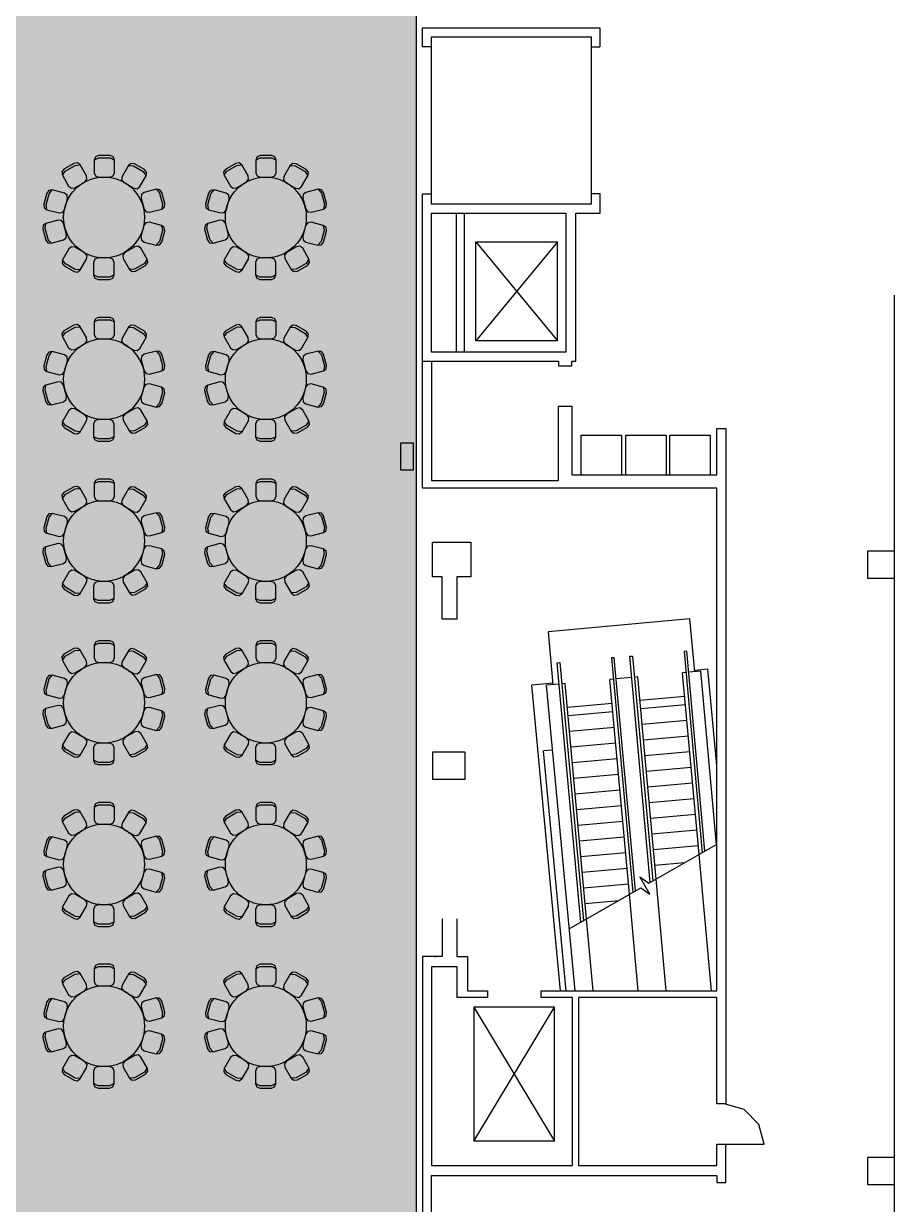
# Model space of a CAD drawing. Header units: feet. Extents: x 304 to 526, y 573 to 801.
# Drawn here: x 461.9 to 526.5, y 669.5 to 757.1 of the extents above; entities that cross this region are included whole.
import ezdxf

# ---------------------------------------------------------------- set-up
doc = ezdxf.new("R2010")
doc.units = ezdxf.units.FT
doc.header["$MEASUREMENT"] = 0
for name, color, linetype in [('background', 7, 'Continuous'), ('Layer 1', 7, 'Continuous'), ('walls', 7, 'Continuous')]:
    doc.layers.add(name, color=color, linetype=linetype)

msp = doc.modelspace()

# ---------------------------------------------------------------- hatches: boundary and pattern name
at = {"layer": 'background', "lineweight": 0, "true_color": 0xe6e6e6, "transparency": 33554687}
h = msp.add_hatch(color=254, dxfattribs=at)
h.dxf.hatch_style = 1
h.paths.add_polyline_path([(491.003, 759.963), (309.753, 759.963), (309.753, 591.797), (491.003, 591.797)])
at = {"layer": 'Layer 1', "lineweight": 0, "true_color": 0xffe599, "transparency": 33554687}
h = msp.add_hatch(color=41, dxfattribs=at)
edge = h.paths.add_edge_path(flags=0)
edge.add_ellipse((467.831, 742.724), major_axis=(3, 0), ratio=1, start_angle=0.00573, end_angle=360, ccw=False)
edge.add_line((470.831, 742.724), (470.831, 742.724))
h = msp.add_hatch(color=41, dxfattribs=at)
edge = h.paths.add_edge_path(flags=0)
edge.add_ellipse((479.831, 742.724), major_axis=(3, 0), ratio=1, start_angle=0.00573, end_angle=360, ccw=False)
edge.add_line((482.831, 742.724), (482.831, 742.724))
h = msp.add_hatch(color=41, dxfattribs=at)
edge = h.paths.add_edge_path(flags=0)
edge.add_ellipse((467.831, 730.724), major_axis=(3, 0), ratio=1, start_angle=0.00573, end_angle=360, ccw=False)
edge.add_line((470.831, 730.724), (470.831, 730.724))
h = msp.add_hatch(color=41, dxfattribs=at)
edge = h.paths.add_edge_path(flags=0)
edge.add_ellipse((479.831, 730.724), major_axis=(3, 0), ratio=1, start_angle=0.00573, end_angle=360, ccw=False)
edge.add_line((482.831, 730.724), (482.831, 730.724))
h = msp.add_hatch(color=41, dxfattribs=at)
edge = h.paths.add_edge_path(flags=0)
edge.add_ellipse((467.831, 718.724), major_axis=(3, 0), ratio=1, start_angle=0.00573, end_angle=360, ccw=False)
edge.add_line((470.831, 718.724), (470.831, 718.724))
h = msp.add_hatch(color=41, dxfattribs=at)
edge = h.paths.add_edge_path(flags=0)
edge.add_ellipse((479.831, 718.724), major_axis=(3, 0), ratio=1, start_angle=0.00573, end_angle=360, ccw=False)
edge.add_line((482.831, 718.724), (482.831, 718.724))
h = msp.add_hatch(color=41, dxfattribs=at)
edge = h.paths.add_edge_path(flags=0)
edge.add_ellipse((467.831, 706.724), major_axis=(3, 0), ratio=1, start_angle=0.00573, end_angle=360, ccw=False)
edge.add_line((470.831, 706.724), (470.831, 706.724))
h = msp.add_hatch(color=41, dxfattribs=at)
edge = h.paths.add_edge_path(flags=0)
edge.add_ellipse((479.831, 706.724), major_axis=(3, 0), ratio=1, start_angle=0.00573, end_angle=360, ccw=False)
edge.add_line((482.831, 706.724), (482.831, 706.724))
h = msp.add_hatch(color=41, dxfattribs=at)
edge = h.paths.add_edge_path(flags=0)
edge.add_ellipse((467.831, 694.724), major_axis=(3, 0), ratio=1, start_angle=0.00573, end_angle=360, ccw=False)
edge.add_line((470.831, 694.724), (470.831, 694.724))
h = msp.add_hatch(color=41, dxfattribs=at)
edge = h.paths.add_edge_path(flags=0)
edge.add_ellipse((479.831, 694.724), major_axis=(3, 0), ratio=1, start_angle=0.00573, end_angle=360, ccw=False)
edge.add_line((482.831, 694.724), (482.831, 694.724))
h = msp.add_hatch(color=41, dxfattribs=at)
edge = h.paths.add_edge_path(flags=0)
edge.add_ellipse((467.831, 682.724), major_axis=(3, 0), ratio=1, start_angle=0.00573, end_angle=360, ccw=False)
edge.add_line((470.831, 682.724), (470.831, 682.724))
h = msp.add_hatch(color=41, dxfattribs=at)
edge = h.paths.add_edge_path(flags=0)
edge.add_ellipse((479.831, 682.724), major_axis=(3, 0), ratio=1, start_angle=0.00573, end_angle=360, ccw=False)
edge.add_line((482.831, 682.724), (482.831, 682.724))

# ---------------------------------------------------------------- linework, layer by layer
at = {"layer": 'background', "color": 254, "lineweight": 0, "true_color": 0xe6e6e6, "transparency": 33554687}
msp.add_lwpolyline([(491.003, 759.963), (309.753, 759.963), (309.753, 591.797), (491.003, 591.797)], close=True, dxfattribs=at)
at = {"layer": 'background', "color": 254, "lineweight": 25, "true_color": 0xe6e6e6}
msp.add_lwpolyline([(491.003, 759.963), (309.753, 759.963), (309.753, 591.797), (491.003, 591.797)], close=True, dxfattribs=at)
at = {"layer": 'Layer 1', "color": 18, "lineweight": 25, "true_color": 0x000000}
for points in [[(467.086, 746.976), (467.086, 746.042), (467.183, 745.807), (467.419, 745.709), (468.273, 745.709), (468.509, 745.807), (468.606, 746.042), (468.606, 746.976), (468.509, 747.211), (468.273, 747.309), (467.419, 747.309), (467.183, 747.211), (467.086, 746.976), (467.419, 747.136), (468.273, 747.136), (468.606, 746.976)], [(479.086, 746.976), (479.086, 746.042), (479.183, 745.807), (479.419, 745.709), (480.273, 745.709), (480.509, 745.807), (480.606, 746.042), (480.606, 746.976), (480.509, 747.211), (480.273, 747.309), (479.419, 747.309), (479.183, 747.211), (479.086, 746.976), (479.419, 747.136), (480.273, 747.136), (480.606, 746.976)], [(464.734, 745.857), (465.201, 745.048), (465.403, 744.893), (465.656, 744.926), (466.396, 745.353), (466.551, 745.556), (466.518, 745.809), (466.051, 746.617), (465.849, 746.772), (465.596, 746.739), (464.856, 746.312), (464.701, 746.11), (464.734, 745.857), (464.942, 746.162), (465.682, 746.589), (466.051, 746.617)], [(469.634, 746.58), (469.168, 745.771), (469.134, 745.519), (469.29, 745.316), (470.029, 744.889), (470.282, 744.856), (470.485, 745.011), (470.951, 745.819), (470.985, 746.072), (470.829, 746.275), (470.09, 746.702), (469.837, 746.735), (469.634, 746.58), (470.003, 746.552), (470.743, 746.125), (470.951, 745.819)], [(476.734, 745.857), (477.201, 745.048), (477.403, 744.893), (477.656, 744.926), (478.396, 745.353), (478.551, 745.556), (478.518, 745.809), (478.051, 746.617), (477.849, 746.772), (477.596, 746.739), (476.856, 746.312), (476.701, 746.11), (476.734, 745.857), (476.942, 746.162), (477.682, 746.589), (478.051, 746.617)], [(481.634, 746.58), (481.168, 745.771), (481.134, 745.519), (481.29, 745.316), (482.029, 744.889), (482.282, 744.856), (482.485, 745.011), (482.951, 745.819), (482.985, 746.072), (482.829, 746.275), (482.09, 746.702), (481.837, 746.735), (481.634, 746.58), (482.003, 746.552), (482.743, 746.125), (482.951, 745.819)], [(463.592, 743.298), (464.494, 743.056), (464.747, 743.089), (464.902, 743.292), (465.123, 744.117), (465.09, 744.37), (464.887, 744.525), (463.986, 744.766), (463.733, 744.733), (463.578, 744.531), (463.357, 743.706), (463.39, 743.453), (463.592, 743.298), (463.524, 743.661), (463.745, 744.486), (463.986, 744.766)], [(471.712, 744.815), (470.81, 744.573), (470.608, 744.418), (470.575, 744.165), (470.796, 743.34), (470.951, 743.138), (471.204, 743.104), (472.106, 743.346), (472.308, 743.501), (472.341, 743.754), (472.12, 744.579), (471.965, 744.782), (471.712, 744.815), (471.953, 744.534), (472.174, 743.709), (472.106, 743.346)], [(475.592, 743.298), (476.494, 743.056), (476.747, 743.089), (476.902, 743.292), (477.123, 744.117), (477.09, 744.37), (476.887, 744.525), (475.986, 744.766), (475.733, 744.733), (475.578, 744.531), (475.357, 743.706), (475.39, 743.453), (475.592, 743.298), (475.524, 743.661), (475.745, 744.486), (475.986, 744.766)], [(483.712, 744.815), (482.81, 744.573), (482.608, 744.418), (482.575, 744.165), (482.796, 743.34), (482.951, 743.138), (483.204, 743.104), (484.106, 743.346), (484.308, 743.501), (484.341, 743.754), (484.12, 744.579), (483.965, 744.782), (483.712, 744.815), (483.953, 744.534), (484.174, 743.709), (484.106, 743.346)], [(463.916, 740.814), (464.818, 741.055), (465.02, 741.21), (465.053, 741.463), (464.832, 742.288), (464.677, 742.491), (464.424, 742.524), (463.522, 742.282), (463.32, 742.127), (463.287, 741.874), (463.508, 741.049), (463.663, 740.847), (463.916, 740.814), (463.675, 741.094), (463.454, 741.919), (463.522, 742.282)], [(472.095, 742.126), (471.193, 742.368), (470.94, 742.334), (470.785, 742.132), (470.564, 741.307), (470.597, 741.054), (470.8, 740.899), (471.701, 740.657), (471.954, 740.69), (472.109, 740.893), (472.331, 741.718), (472.297, 741.971), (472.095, 742.126), (472.164, 741.763), (471.942, 740.938), (471.701, 740.657)], [(475.916, 740.814), (476.818, 741.055), (477.02, 741.21), (477.053, 741.463), (476.832, 742.288), (476.677, 742.491), (476.424, 742.524), (475.522, 742.282), (475.32, 742.127), (475.287, 741.874), (475.508, 741.049), (475.663, 740.847), (475.916, 740.814), (475.675, 741.094), (475.454, 741.919), (475.522, 742.282)], [(484.095, 742.126), (483.193, 742.368), (482.94, 742.334), (482.785, 742.132), (482.564, 741.307), (482.597, 741.054), (482.8, 740.899), (483.701, 740.657), (483.954, 740.69), (484.109, 740.893), (484.331, 741.718), (484.297, 741.971), (484.095, 742.126), (484.164, 741.763), (483.942, 740.938), (483.701, 740.657)], [(466.066, 738.827), (466.533, 739.635), (466.566, 739.888), (466.411, 740.091), (465.671, 740.518), (465.418, 740.551), (465.216, 740.396), (464.749, 739.587), (464.716, 739.334), (464.871, 739.132), (465.611, 738.705), (465.864, 738.672), (466.066, 738.827), (465.697, 738.855), (464.958, 739.282), (464.749, 739.587)], [(471.033, 739.624), (470.566, 740.433), (470.364, 740.588), (470.111, 740.555), (469.371, 740.128), (469.215, 739.925), (469.249, 739.672), (469.716, 738.864), (469.918, 738.709), (470.171, 738.742), (470.911, 739.169), (471.066, 739.371), (471.033, 739.624), (470.824, 739.319), (470.084, 738.892), (469.716, 738.864)], [(478.066, 738.827), (478.533, 739.635), (478.566, 739.888), (478.411, 740.091), (477.671, 740.518), (477.418, 740.551), (477.216, 740.396), (476.749, 739.587), (476.716, 739.334), (476.871, 739.132), (477.611, 738.705), (477.864, 738.672), (478.066, 738.827), (477.697, 738.855), (476.958, 739.282), (476.749, 739.587)], [(483.033, 739.624), (482.566, 740.433), (482.364, 740.588), (482.111, 740.555), (481.371, 740.128), (481.215, 739.925), (481.249, 739.672), (481.716, 738.864), (481.918, 738.709), (482.171, 738.742), (482.911, 739.169), (483.066, 739.371), (483.033, 739.624), (482.824, 739.319), (482.084, 738.892), (481.716, 738.864)], [(468.577, 738.456), (468.577, 739.389), (468.479, 739.625), (468.243, 739.723), (467.389, 739.723), (467.153, 739.625), (467.056, 739.389), (467.056, 738.456), (467.153, 738.22), (467.389, 738.123), (468.243, 738.123), (468.479, 738.22), (468.577, 738.456), (468.243, 738.296), (467.389, 738.296), (467.056, 738.456)], [(480.577, 738.456), (480.577, 739.389), (480.479, 739.625), (480.243, 739.723), (479.389, 739.723), (479.153, 739.625), (479.056, 739.389), (479.056, 738.456), (479.153, 738.22), (479.389, 738.123), (480.243, 738.123), (480.479, 738.22), (480.577, 738.456), (480.243, 738.296), (479.389, 738.296), (479.056, 738.456)], [(467.086, 734.976), (467.086, 734.042), (467.183, 733.807), (467.419, 733.709), (468.273, 733.709), (468.509, 733.807), (468.606, 734.042), (468.606, 734.976), (468.509, 735.211), (468.273, 735.309), (467.419, 735.309), (467.183, 735.211), (467.086, 734.976), (467.419, 735.136), (468.273, 735.136), (468.606, 734.976)], [(479.086, 734.976), (479.086, 734.042), (479.183, 733.807), (479.419, 733.709), (480.273, 733.709), (480.509, 733.807), (480.606, 734.042), (480.606, 734.976), (480.509, 735.211), (480.273, 735.309), (479.419, 735.309), (479.183, 735.211), (479.086, 734.976), (479.419, 735.136), (480.273, 735.136), (480.606, 734.976)], [(464.734, 733.857), (465.201, 733.048), (465.403, 732.893), (465.656, 732.926), (466.396, 733.353), (466.551, 733.556), (466.518, 733.809), (466.051, 734.617), (465.849, 734.772), (465.596, 734.739), (464.856, 734.312), (464.701, 734.11), (464.734, 733.857), (464.942, 734.162), (465.682, 734.589), (466.051, 734.617)], [(469.634, 734.58), (469.168, 733.771), (469.134, 733.519), (469.29, 733.316), (470.029, 732.889), (470.282, 732.856), (470.485, 733.011), (470.951, 733.819), (470.985, 734.072), (470.829, 734.275), (470.09, 734.702), (469.837, 734.735), (469.634, 734.58), (470.003, 734.552), (470.743, 734.125), (470.951, 733.819)], [(476.734, 733.857), (477.201, 733.048), (477.403, 732.893), (477.656, 732.926), (478.396, 733.353), (478.551, 733.556), (478.518, 733.809), (478.051, 734.617), (477.849, 734.772), (477.596, 734.739), (476.856, 734.312), (476.701, 734.11), (476.734, 733.857), (476.942, 734.162), (477.682, 734.589), (478.051, 734.617)], [(481.634, 734.58), (481.168, 733.771), (481.134, 733.519), (481.29, 733.316), (482.029, 732.889), (482.282, 732.856), (482.485, 733.011), (482.951, 733.819), (482.985, 734.072), (482.829, 734.275), (482.09, 734.702), (481.837, 734.735), (481.634, 734.58), (482.003, 734.552), (482.743, 734.125), (482.951, 733.819)], [(463.592, 731.298), (464.494, 731.056), (464.747, 731.089), (464.902, 731.292), (465.123, 732.117), (465.09, 732.37), (464.887, 732.525), (463.986, 732.766), (463.733, 732.733), (463.578, 732.531), (463.357, 731.706), (463.39, 731.453), (463.592, 731.298), (463.524, 731.661), (463.745, 732.486), (463.986, 732.766)], [(471.712, 732.815), (470.81, 732.573), (470.608, 732.418), (470.575, 732.165), (470.796, 731.34), (470.951, 731.138), (471.204, 731.104), (472.106, 731.346), (472.308, 731.501), (472.341, 731.754), (472.12, 732.579), (471.965, 732.782), (471.712, 732.815), (471.953, 732.534), (472.174, 731.709), (472.106, 731.346)], [(475.592, 731.298), (476.494, 731.056), (476.747, 731.089), (476.902, 731.292), (477.123, 732.117), (477.09, 732.37), (476.887, 732.525), (475.986, 732.766), (475.733, 732.733), (475.578, 732.531), (475.357, 731.706), (475.39, 731.453), (475.592, 731.298), (475.524, 731.661), (475.745, 732.486), (475.986, 732.766)], [(483.712, 732.815), (482.81, 732.573), (482.608, 732.418), (482.575, 732.165), (482.796, 731.34), (482.951, 731.138), (483.204, 731.104), (484.106, 731.346), (484.308, 731.501), (484.341, 731.754), (484.12, 732.579), (483.965, 732.782), (483.712, 732.815), (483.953, 732.534), (484.174, 731.709), (484.106, 731.346)], [(463.916, 728.814), (464.818, 729.055), (465.02, 729.21), (465.053, 729.463), (464.832, 730.288), (464.677, 730.491), (464.424, 730.524), (463.522, 730.282), (463.32, 730.127), (463.287, 729.874), (463.508, 729.049), (463.663, 728.847), (463.916, 728.814), (463.675, 729.094), (463.454, 729.919), (463.522, 730.282)], [(472.095, 730.126), (471.193, 730.368), (470.94, 730.334), (470.785, 730.132), (470.564, 729.307), (470.597, 729.054), (470.8, 728.899), (471.701, 728.657), (471.954, 728.69), (472.109, 728.893), (472.331, 729.718), (472.297, 729.971), (472.095, 730.126), (472.164, 729.763), (471.942, 728.938), (471.701, 728.657)], [(475.916, 728.814), (476.818, 729.055), (477.02, 729.21), (477.053, 729.463), (476.832, 730.288), (476.677, 730.491), (476.424, 730.524), (475.522, 730.282), (475.32, 730.127), (475.287, 729.874), (475.508, 729.049), (475.663, 728.847), (475.916, 728.814), (475.675, 729.094), (475.454, 729.919), (475.522, 730.282)], [(484.095, 730.126), (483.193, 730.368), (482.94, 730.334), (482.785, 730.132), (482.564, 729.307), (482.597, 729.054), (482.8, 728.899), (483.701, 728.657), (483.954, 728.69), (484.109, 728.893), (484.331, 729.718), (484.297, 729.971), (484.095, 730.126), (484.164, 729.763), (483.942, 728.938), (483.701, 728.657)], [(466.066, 726.827), (466.533, 727.635), (466.566, 727.888), (466.411, 728.091), (465.671, 728.518), (465.418, 728.551), (465.216, 728.396), (464.749, 727.587), (464.716, 727.334), (464.871, 727.132), (465.611, 726.705), (465.864, 726.672), (466.066, 726.827), (465.697, 726.855), (464.958, 727.282), (464.749, 727.587)], [(471.033, 727.624), (470.566, 728.433), (470.364, 728.588), (470.111, 728.555), (469.371, 728.128), (469.215, 727.925), (469.249, 727.672), (469.716, 726.864), (469.918, 726.709), (470.171, 726.742), (470.911, 727.169), (471.066, 727.371), (471.033, 727.624), (470.824, 727.319), (470.084, 726.892), (469.716, 726.864)], [(478.066, 726.827), (478.533, 727.635), (478.566, 727.888), (478.411, 728.091), (477.671, 728.518), (477.418, 728.551), (477.216, 728.396), (476.749, 727.587), (476.716, 727.334), (476.871, 727.132), (477.611, 726.705), (477.864, 726.672), (478.066, 726.827), (477.697, 726.855), (476.958, 727.282), (476.749, 727.587)], [(483.033, 727.624), (482.566, 728.433), (482.364, 728.588), (482.111, 728.555), (481.371, 728.128), (481.215, 727.925), (481.249, 727.672), (481.716, 726.864), (481.918, 726.709), (482.171, 726.742), (482.911, 727.169), (483.066, 727.371), (483.033, 727.624), (482.824, 727.319), (482.084, 726.892), (481.716, 726.864)], [(468.577, 726.456), (468.577, 727.389), (468.479, 727.625), (468.243, 727.723), (467.389, 727.723), (467.153, 727.625), (467.056, 727.389), (467.056, 726.456), (467.153, 726.22), (467.389, 726.123), (468.243, 726.123), (468.479, 726.22), (468.577, 726.456), (468.243, 726.296), (467.389, 726.296), (467.056, 726.456)], [(480.577, 726.456), (480.577, 727.389), (480.479, 727.625), (480.243, 727.723), (479.389, 727.723), (479.153, 727.625), (479.056, 727.389), (479.056, 726.456), (479.153, 726.22), (479.389, 726.123), (480.243, 726.123), (480.479, 726.22), (480.577, 726.456), (480.243, 726.296), (479.389, 726.296), (479.056, 726.456)], [(464.734, 721.857), (465.201, 721.048), (465.403, 720.893), (465.656, 720.926), (466.396, 721.353), (466.551, 721.556), (466.518, 721.809), (466.051, 722.617), (465.849, 722.772), (465.596, 722.739), (464.856, 722.312), (464.701, 722.11), (464.734, 721.857), (464.942, 722.162), (465.682, 722.589), (466.051, 722.617)], [(467.086, 722.976), (467.086, 722.042), (467.183, 721.807), (467.419, 721.709), (468.273, 721.709), (468.509, 721.807), (468.606, 722.042), (468.606, 722.976), (468.509, 723.211), (468.273, 723.309), (467.419, 723.309), (467.183, 723.211), (467.086, 722.976), (467.419, 723.136), (468.273, 723.136), (468.606, 722.976)], [(476.734, 721.857), (477.201, 721.048), (477.403, 720.893), (477.656, 720.926), (478.396, 721.353), (478.551, 721.556), (478.518, 721.809), (478.051, 722.617), (477.849, 722.772), (477.596, 722.739), (476.856, 722.312), (476.701, 722.11), (476.734, 721.857), (476.942, 722.162), (477.682, 722.589), (478.051, 722.617)], [(479.086, 722.976), (479.086, 722.042), (479.183, 721.807), (479.419, 721.709), (480.273, 721.709), (480.509, 721.807), (480.606, 722.042), (480.606, 722.976), (480.509, 723.211), (480.273, 723.309), (479.419, 723.309), (479.183, 723.211), (479.086, 722.976), (479.419, 723.136), (480.273, 723.136), (480.606, 722.976)], [(469.634, 722.58), (469.168, 721.771), (469.134, 721.519), (469.29, 721.316), (470.029, 720.889), (470.282, 720.856), (470.485, 721.011), (470.951, 721.819), (470.985, 722.072), (470.829, 722.275), (470.09, 722.702), (469.837, 722.735), (469.634, 722.58), (470.003, 722.552), (470.743, 722.125), (470.951, 721.819)], [(481.634, 722.58), (481.168, 721.771), (481.134, 721.519), (481.29, 721.316), (482.029, 720.889), (482.282, 720.856), (482.485, 721.011), (482.951, 721.819), (482.985, 722.072), (482.829, 722.275), (482.09, 722.702), (481.837, 722.735), (481.634, 722.58), (482.003, 722.552), (482.743, 722.125), (482.951, 721.819)], [(463.592, 719.298), (464.494, 719.056), (464.747, 719.089), (464.902, 719.292), (465.123, 720.117), (465.09, 720.37), (464.887, 720.525), (463.986, 720.766), (463.733, 720.733), (463.578, 720.531), (463.357, 719.706), (463.39, 719.453), (463.592, 719.298), (463.524, 719.661), (463.745, 720.486), (463.986, 720.766)], [(471.712, 720.815), (470.81, 720.573), (470.608, 720.418), (470.575, 720.165), (470.796, 719.34), (470.951, 719.138), (471.204, 719.104), (472.106, 719.346), (472.308, 719.501), (472.341, 719.754), (472.12, 720.579), (471.965, 720.782), (471.712, 720.815), (471.953, 720.534), (472.174, 719.709), (472.106, 719.346)], [(475.592, 719.298), (476.494, 719.056), (476.747, 719.089), (476.902, 719.292), (477.123, 720.117), (477.09, 720.37), (476.887, 720.525), (475.986, 720.766), (475.733, 720.733), (475.578, 720.531), (475.357, 719.706), (475.39, 719.453), (475.592, 719.298), (475.524, 719.661), (475.745, 720.486), (475.986, 720.766)], [(483.712, 720.815), (482.81, 720.573), (482.608, 720.418), (482.575, 720.165), (482.796, 719.34), (482.951, 719.138), (483.204, 719.104), (484.106, 719.346), (484.308, 719.501), (484.341, 719.754), (484.12, 720.579), (483.965, 720.782), (483.712, 720.815), (483.953, 720.534), (484.174, 719.709), (484.106, 719.346)], [(463.916, 716.814), (464.818, 717.055), (465.02, 717.21), (465.053, 717.463), (464.832, 718.288), (464.677, 718.491), (464.424, 718.524), (463.522, 718.282), (463.32, 718.127), (463.287, 717.874), (463.508, 717.049), (463.663, 716.847), (463.916, 716.814), (463.675, 717.094), (463.454, 717.919), (463.522, 718.282)], [(475.916, 716.814), (476.818, 717.055), (477.02, 717.21), (477.053, 717.463), (476.832, 718.288), (476.677, 718.491), (476.424, 718.524), (475.522, 718.282), (475.32, 718.127), (475.287, 717.874), (475.508, 717.049), (475.663, 716.847), (475.916, 716.814), (475.675, 717.094), (475.454, 717.919), (475.522, 718.282)], [(472.095, 718.126), (471.193, 718.368), (470.94, 718.334), (470.785, 718.132), (470.564, 717.307), (470.597, 717.054), (470.8, 716.899), (471.701, 716.657), (471.954, 716.69), (472.109, 716.893), (472.331, 717.718), (472.297, 717.971), (472.095, 718.126), (472.164, 717.763), (471.942, 716.938), (471.701, 716.657)], [(484.095, 718.126), (483.193, 718.368), (482.94, 718.334), (482.785, 718.132), (482.564, 717.307), (482.597, 717.054), (482.8, 716.899), (483.701, 716.657), (483.954, 716.69), (484.109, 716.893), (484.331, 717.718), (484.297, 717.971), (484.095, 718.126), (484.164, 717.763), (483.942, 716.938), (483.701, 716.657)], [(466.066, 714.827), (466.533, 715.635), (466.566, 715.888), (466.411, 716.091), (465.671, 716.518), (465.418, 716.551), (465.216, 716.396), (464.749, 715.587), (464.716, 715.334), (464.871, 715.132), (465.611, 714.705), (465.864, 714.672), (466.066, 714.827), (465.697, 714.855), (464.958, 715.282), (464.749, 715.587)], [(471.033, 715.624), (470.566, 716.433), (470.364, 716.588), (470.111, 716.555), (469.371, 716.128), (469.215, 715.925), (469.249, 715.672), (469.716, 714.864), (469.918, 714.709), (470.171, 714.742), (470.911, 715.169), (471.066, 715.371), (471.033, 715.624), (470.824, 715.319), (470.084, 714.892), (469.716, 714.864)], [(478.066, 714.827), (478.533, 715.635), (478.566, 715.888), (478.411, 716.091), (477.671, 716.518), (477.418, 716.551), (477.216, 716.396), (476.749, 715.587), (476.716, 715.334), (476.871, 715.132), (477.611, 714.705), (477.864, 714.672), (478.066, 714.827), (477.697, 714.855), (476.958, 715.282), (476.749, 715.587)], [(483.033, 715.624), (482.566, 716.433), (482.364, 716.588), (482.111, 716.555), (481.371, 716.128), (481.215, 715.925), (481.249, 715.672), (481.716, 714.864), (481.918, 714.709), (482.171, 714.742), (482.911, 715.169), (483.066, 715.371), (483.033, 715.624), (482.824, 715.319), (482.084, 714.892), (481.716, 714.864)], [(468.577, 714.456), (468.577, 715.389), (468.479, 715.625), (468.243, 715.723), (467.389, 715.723), (467.153, 715.625), (467.056, 715.389), (467.056, 714.456), (467.153, 714.22), (467.389, 714.123), (468.243, 714.123), (468.479, 714.22), (468.577, 714.456), (468.243, 714.296), (467.389, 714.296), (467.056, 714.456)], [(480.577, 714.456), (480.577, 715.389), (480.479, 715.625), (480.243, 715.723), (479.389, 715.723), (479.153, 715.625), (479.056, 715.389), (479.056, 714.456), (479.153, 714.22), (479.389, 714.123), (480.243, 714.123), (480.479, 714.22), (480.577, 714.456), (480.243, 714.296), (479.389, 714.296), (479.056, 714.456)], [(464.734, 709.857), (465.201, 709.048), (465.403, 708.893), (465.656, 708.926), (466.396, 709.353), (466.551, 709.556), (466.518, 709.809), (466.051, 710.617), (465.849, 710.772), (465.596, 710.739), (464.856, 710.312), (464.701, 710.11), (464.734, 709.857), (464.942, 710.162), (465.682, 710.589), (466.051, 710.617)], [(467.086, 710.976), (467.086, 710.042), (467.183, 709.807), (467.419, 709.709), (468.273, 709.709), (468.509, 709.807), (468.606, 710.042), (468.606, 710.976), (468.509, 711.211), (468.273, 711.309), (467.419, 711.309), (467.183, 711.211), (467.086, 710.976), (467.419, 711.136), (468.273, 711.136), (468.606, 710.976)], [(469.634, 710.58), (469.168, 709.771), (469.134, 709.519), (469.29, 709.316), (470.029, 708.889), (470.282, 708.856), (470.485, 709.011), (470.951, 709.819), (470.985, 710.072), (470.829, 710.275), (470.09, 710.702), (469.837, 710.735), (469.634, 710.58), (470.003, 710.552), (470.743, 710.125), (470.951, 709.819)], [(476.734, 709.857), (477.201, 709.048), (477.403, 708.893), (477.656, 708.926), (478.396, 709.353), (478.551, 709.556), (478.518, 709.809), (478.051, 710.617), (477.849, 710.772), (477.596, 710.739), (476.856, 710.312), (476.701, 710.11), (476.734, 709.857), (476.942, 710.162), (477.682, 710.589), (478.051, 710.617)], [(479.086, 710.976), (479.086, 710.042), (479.183, 709.807), (479.419, 709.709), (480.273, 709.709), (480.509, 709.807), (480.606, 710.042), (480.606, 710.976), (480.509, 711.211), (480.273, 711.309), (479.419, 711.309), (479.183, 711.211), (479.086, 710.976), (479.419, 711.136), (480.273, 711.136), (480.606, 710.976)], [(481.634, 710.58), (481.168, 709.771), (481.134, 709.519), (481.29, 709.316), (482.029, 708.889), (482.282, 708.856), (482.485, 709.011), (482.951, 709.819), (482.985, 710.072), (482.829, 710.275), (482.09, 710.702), (481.837, 710.735), (481.634, 710.58), (482.003, 710.552), (482.743, 710.125), (482.951, 709.819)], [(463.592, 707.298), (464.494, 707.056), (464.747, 707.089), (464.902, 707.292), (465.123, 708.117), (465.09, 708.37), (464.887, 708.525), (463.986, 708.766), (463.733, 708.733), (463.578, 708.531), (463.357, 707.706), (463.39, 707.453), (463.592, 707.298), (463.524, 707.661), (463.745, 708.486), (463.986, 708.766)], [(471.712, 708.815), (470.81, 708.573), (470.608, 708.418), (470.575, 708.165), (470.796, 707.34), (470.951, 707.138), (471.204, 707.104), (472.106, 707.346), (472.308, 707.501), (472.341, 707.754), (472.12, 708.579), (471.965, 708.782), (471.712, 708.815), (471.953, 708.534), (472.174, 707.709), (472.106, 707.346)], [(475.592, 707.298), (476.494, 707.056), (476.747, 707.089), (476.902, 707.292), (477.123, 708.117), (477.09, 708.37), (476.887, 708.525), (475.986, 708.766), (475.733, 708.733), (475.578, 708.531), (475.357, 707.706), (475.39, 707.453), (475.592, 707.298), (475.524, 707.661), (475.745, 708.486), (475.986, 708.766)], [(483.712, 708.815), (482.81, 708.573), (482.608, 708.418), (482.575, 708.165), (482.796, 707.34), (482.951, 707.138), (483.204, 707.104), (484.106, 707.346), (484.308, 707.501), (484.341, 707.754), (484.12, 708.579), (483.965, 708.782), (483.712, 708.815), (483.953, 708.534), (484.174, 707.709), (484.106, 707.346)], [(463.916, 704.814), (464.818, 705.055), (465.02, 705.21), (465.053, 705.463), (464.832, 706.288), (464.677, 706.491), (464.424, 706.524), (463.522, 706.282), (463.32, 706.127), (463.287, 705.874), (463.508, 705.049), (463.663, 704.847), (463.916, 704.814), (463.675, 705.094), (463.454, 705.919), (463.522, 706.282)], [(472.095, 706.126), (471.193, 706.368), (470.94, 706.334), (470.785, 706.132), (470.564, 705.307), (470.597, 705.054), (470.8, 704.899), (471.701, 704.657), (471.954, 704.69), (472.109, 704.893), (472.331, 705.718), (472.297, 705.971), (472.095, 706.126), (472.164, 705.763), (471.942, 704.938), (471.701, 704.657)], [(475.916, 704.814), (476.818, 705.055), (477.02, 705.21), (477.053, 705.463), (476.832, 706.288), (476.677, 706.491), (476.424, 706.524), (475.522, 706.282), (475.32, 706.127), (475.287, 705.874), (475.508, 705.049), (475.663, 704.847), (475.916, 704.814), (475.675, 705.094), (475.454, 705.919), (475.522, 706.282)], [(484.095, 706.126), (483.193, 706.368), (482.94, 706.334), (482.785, 706.132), (482.564, 705.307), (482.597, 705.054), (482.8, 704.899), (483.701, 704.657), (483.954, 704.69), (484.109, 704.893), (484.331, 705.718), (484.297, 705.971), (484.095, 706.126), (484.164, 705.763), (483.942, 704.938), (483.701, 704.657)], [(466.066, 702.827), (466.533, 703.635), (466.566, 703.888), (466.411, 704.091), (465.671, 704.518), (465.418, 704.551), (465.216, 704.396), (464.749, 703.587), (464.716, 703.334), (464.871, 703.132), (465.611, 702.705), (465.864, 702.672), (466.066, 702.827), (465.697, 702.855), (464.958, 703.282), (464.749, 703.587)], [(471.033, 703.624), (470.566, 704.433), (470.364, 704.588), (470.111, 704.555), (469.371, 704.128), (469.215, 703.925), (469.249, 703.672), (469.716, 702.864), (469.918, 702.709), (470.171, 702.742), (470.911, 703.169), (471.066, 703.371), (471.033, 703.624), (470.824, 703.319), (470.084, 702.892), (469.716, 702.864)], [(478.066, 702.827), (478.533, 703.635), (478.566, 703.888), (478.411, 704.091), (477.671, 704.518), (477.418, 704.551), (477.216, 704.396), (476.749, 703.587), (476.716, 703.334), (476.871, 703.132), (477.611, 702.705), (477.864, 702.672), (478.066, 702.827), (477.697, 702.855), (476.958, 703.282), (476.749, 703.587)], [(483.033, 703.624), (482.566, 704.433), (482.364, 704.588), (482.111, 704.555), (481.371, 704.128), (481.215, 703.925), (481.249, 703.672), (481.716, 702.864), (481.918, 702.709), (482.171, 702.742), (482.911, 703.169), (483.066, 703.371), (483.033, 703.624), (482.824, 703.319), (482.084, 702.892), (481.716, 702.864)], [(468.577, 702.456), (468.577, 703.389), (468.479, 703.625), (468.243, 703.723), (467.389, 703.723), (467.153, 703.625), (467.056, 703.389), (467.056, 702.456), (467.153, 702.22), (467.389, 702.123), (468.243, 702.123), (468.479, 702.22), (468.577, 702.456), (468.243, 702.296), (467.389, 702.296), (467.056, 702.456)], [(480.577, 702.456), (480.577, 703.389), (480.479, 703.625), (480.243, 703.723), (479.389, 703.723), (479.153, 703.625), (479.056, 703.389), (479.056, 702.456), (479.153, 702.22), (479.389, 702.123), (480.243, 702.123), (480.479, 702.22), (480.577, 702.456), (480.243, 702.296), (479.389, 702.296), (479.056, 702.456)], [(467.086, 698.976), (467.086, 698.042), (467.183, 697.807), (467.419, 697.709), (468.273, 697.709), (468.509, 697.807), (468.606, 698.042), (468.606, 698.976), (468.509, 699.211), (468.273, 699.309), (467.419, 699.309), (467.183, 699.211), (467.086, 698.976), (467.419, 699.136), (468.273, 699.136), (468.606, 698.976)], [(479.086, 698.976), (479.086, 698.042), (479.183, 697.807), (479.419, 697.709), (480.273, 697.709), (480.509, 697.807), (480.606, 698.042), (480.606, 698.976), (480.509, 699.211), (480.273, 699.309), (479.419, 699.309), (479.183, 699.211), (479.086, 698.976), (479.419, 699.136), (480.273, 699.136), (480.606, 698.976)], [(464.734, 697.857), (465.201, 697.048), (465.403, 696.893), (465.656, 696.926), (466.396, 697.353), (466.551, 697.556), (466.518, 697.809), (466.051, 698.617), (465.849, 698.772), (465.596, 698.739), (464.856, 698.312), (464.701, 698.11), (464.734, 697.857), (464.942, 698.162), (465.682, 698.589), (466.051, 698.617)], [(469.634, 698.58), (469.168, 697.771), (469.134, 697.519), (469.29, 697.316), (470.029, 696.889), (470.282, 696.856), (470.485, 697.011), (470.951, 697.819), (470.985, 698.072), (470.829, 698.275), (470.09, 698.702), (469.837, 698.735), (469.634, 698.58), (470.003, 698.552), (470.743, 698.125), (470.951, 697.819)], [(476.734, 697.857), (477.201, 697.048), (477.403, 696.893), (477.656, 696.926), (478.396, 697.353), (478.551, 697.556), (478.518, 697.809), (478.051, 698.617), (477.849, 698.772), (477.596, 698.739), (476.856, 698.312), (476.701, 698.11), (476.734, 697.857), (476.942, 698.162), (477.682, 698.589), (478.051, 698.617)], [(481.634, 698.58), (481.168, 697.771), (481.134, 697.519), (481.29, 697.316), (482.029, 696.889), (482.282, 696.856), (482.485, 697.011), (482.951, 697.819), (482.985, 698.072), (482.829, 698.275), (482.09, 698.702), (481.837, 698.735), (481.634, 698.58), (482.003, 698.552), (482.743, 698.125), (482.951, 697.819)], [(463.592, 695.298), (464.494, 695.056), (464.747, 695.089), (464.902, 695.292), (465.123, 696.117), (465.09, 696.37), (464.887, 696.525), (463.986, 696.766), (463.733, 696.733), (463.578, 696.531), (463.357, 695.706), (463.39, 695.453), (463.592, 695.298), (463.524, 695.661), (463.745, 696.486), (463.986, 696.766)], [(471.712, 696.815), (470.81, 696.573), (470.608, 696.418), (470.575, 696.165), (470.796, 695.34), (470.951, 695.138), (471.204, 695.104), (472.106, 695.346), (472.308, 695.501), (472.341, 695.754), (472.12, 696.579), (471.965, 696.782), (471.712, 696.815), (471.953, 696.534), (472.174, 695.709), (472.106, 695.346)], [(475.592, 695.298), (476.494, 695.056), (476.747, 695.089), (476.902, 695.292), (477.123, 696.117), (477.09, 696.37), (476.887, 696.525), (475.986, 696.766), (475.733, 696.733), (475.578, 696.531), (475.357, 695.706), (475.39, 695.453), (475.592, 695.298), (475.524, 695.661), (475.745, 696.486), (475.986, 696.766)], [(483.712, 696.815), (482.81, 696.573), (482.608, 696.418), (482.575, 696.165), (482.796, 695.34), (482.951, 695.138), (483.204, 695.104), (484.106, 695.346), (484.308, 695.501), (484.341, 695.754), (484.12, 696.579), (483.965, 696.782), (483.712, 696.815), (483.953, 696.534), (484.174, 695.709), (484.106, 695.346)], [(463.916, 692.814), (464.818, 693.055), (465.02, 693.21), (465.053, 693.463), (464.832, 694.288), (464.677, 694.491), (464.424, 694.524), (463.522, 694.282), (463.32, 694.127), (463.287, 693.874), (463.508, 693.049), (463.663, 692.847), (463.916, 692.814), (463.675, 693.094), (463.454, 693.919), (463.522, 694.282)], [(472.095, 694.126), (471.193, 694.368), (470.94, 694.334), (470.785, 694.132), (470.564, 693.307), (470.597, 693.054), (470.8, 692.899), (471.701, 692.657), (471.954, 692.69), (472.109, 692.893), (472.331, 693.718), (472.297, 693.971), (472.095, 694.126), (472.164, 693.763), (471.942, 692.938), (471.701, 692.657)], [(475.916, 692.814), (476.818, 693.055), (477.02, 693.21), (477.053, 693.463), (476.832, 694.288), (476.677, 694.491), (476.424, 694.524), (475.522, 694.282), (475.32, 694.127), (475.287, 693.874), (475.508, 693.049), (475.663, 692.847), (475.916, 692.814), (475.675, 693.094), (475.454, 693.919), (475.522, 694.282)], [(484.095, 694.126), (483.193, 694.368), (482.94, 694.334), (482.785, 694.132), (482.564, 693.307), (482.597, 693.054), (482.8, 692.899), (483.701, 692.657), (483.954, 692.69), (484.109, 692.893), (484.331, 693.718), (484.297, 693.971), (484.095, 694.126), (484.164, 693.763), (483.942, 692.938), (483.701, 692.657)], [(466.066, 690.827), (466.533, 691.635), (466.566, 691.888), (466.411, 692.091), (465.671, 692.518), (465.418, 692.551), (465.216, 692.396), (464.749, 691.587), (464.716, 691.334), (464.871, 691.132), (465.611, 690.705), (465.864, 690.672), (466.066, 690.827), (465.697, 690.855), (464.958, 691.282), (464.749, 691.587)], [(471.033, 691.624), (470.566, 692.433), (470.364, 692.588), (470.111, 692.555), (469.371, 692.128), (469.215, 691.925), (469.249, 691.672), (469.716, 690.864), (469.918, 690.709), (470.171, 690.742), (470.911, 691.169), (471.066, 691.371), (471.033, 691.624), (470.824, 691.319), (470.084, 690.892), (469.716, 690.864)], [(478.066, 690.827), (478.533, 691.635), (478.566, 691.888), (478.411, 692.091), (477.671, 692.518), (477.418, 692.551), (477.216, 692.396), (476.749, 691.587), (476.716, 691.334), (476.871, 691.132), (477.611, 690.705), (477.864, 690.672), (478.066, 690.827), (477.697, 690.855), (476.958, 691.282), (476.749, 691.587)], [(483.033, 691.624), (482.566, 692.433), (482.364, 692.588), (482.111, 692.555), (481.371, 692.128), (481.215, 691.925), (481.249, 691.672), (481.716, 690.864), (481.918, 690.709), (482.171, 690.742), (482.911, 691.169), (483.066, 691.371), (483.033, 691.624), (482.824, 691.319), (482.084, 690.892), (481.716, 690.864)], [(468.577, 690.456), (468.577, 691.389), (468.479, 691.625), (468.243, 691.723), (467.389, 691.723), (467.153, 691.625), (467.056, 691.389), (467.056, 690.456), (467.153, 690.22), (467.389, 690.123), (468.243, 690.123), (468.479, 690.22), (468.577, 690.456), (468.243, 690.296), (467.389, 690.296), (467.056, 690.456)], [(480.577, 690.456), (480.577, 691.389), (480.479, 691.625), (480.243, 691.723), (479.389, 691.723), (479.153, 691.625), (479.056, 691.389), (479.056, 690.456), (479.153, 690.22), (479.389, 690.123), (480.243, 690.123), (480.479, 690.22), (480.577, 690.456), (480.243, 690.296), (479.389, 690.296), (479.056, 690.456)], [(467.086, 686.976), (467.086, 686.042), (467.183, 685.807), (467.419, 685.709), (468.273, 685.709), (468.509, 685.807), (468.606, 686.042), (468.606, 686.976), (468.509, 687.211), (468.273, 687.309), (467.419, 687.309), (467.183, 687.211), (467.086, 686.976), (467.419, 687.136), (468.273, 687.136), (468.606, 686.976)], [(479.086, 686.976), (479.086, 686.042), (479.183, 685.807), (479.419, 685.709), (480.273, 685.709), (480.509, 685.807), (480.606, 686.042), (480.606, 686.976), (480.509, 687.211), (480.273, 687.309), (479.419, 687.309), (479.183, 687.211), (479.086, 686.976), (479.419, 687.136), (480.273, 687.136), (480.606, 686.976)], [(464.734, 685.857), (465.201, 685.048), (465.403, 684.893), (465.656, 684.926), (466.396, 685.353), (466.551, 685.556), (466.518, 685.809), (466.051, 686.617), (465.849, 686.772), (465.596, 686.739), (464.856, 686.312), (464.701, 686.11), (464.734, 685.857), (464.942, 686.162), (465.682, 686.589), (466.051, 686.617)], [(469.634, 686.58), (469.168, 685.771), (469.134, 685.519), (469.29, 685.316), (470.029, 684.889), (470.282, 684.856), (470.485, 685.011), (470.951, 685.819), (470.985, 686.072), (470.829, 686.275), (470.09, 686.702), (469.837, 686.735), (469.634, 686.58), (470.003, 686.552), (470.743, 686.125), (470.951, 685.819)], [(476.734, 685.857), (477.201, 685.048), (477.403, 684.893), (477.656, 684.926), (478.396, 685.353), (478.551, 685.556), (478.518, 685.809), (478.051, 686.617), (477.849, 686.772), (477.596, 686.739), (476.856, 686.312), (476.701, 686.11), (476.734, 685.857), (476.942, 686.162), (477.682, 686.589), (478.051, 686.617)], [(481.634, 686.58), (481.168, 685.771), (481.134, 685.519), (481.29, 685.316), (482.029, 684.889), (482.282, 684.856), (482.485, 685.011), (482.951, 685.819), (482.985, 686.072), (482.829, 686.275), (482.09, 686.702), (481.837, 686.735), (481.634, 686.58), (482.003, 686.552), (482.743, 686.125), (482.951, 685.819)], [(463.592, 683.298), (464.494, 683.056), (464.747, 683.089), (464.902, 683.292), (465.123, 684.117), (465.09, 684.37), (464.887, 684.525), (463.986, 684.766), (463.733, 684.733), (463.578, 684.531), (463.357, 683.706), (463.39, 683.453), (463.592, 683.298), (463.524, 683.661), (463.745, 684.486), (463.986, 684.766)], [(471.712, 684.815), (470.81, 684.573), (470.608, 684.418), (470.575, 684.165), (470.796, 683.34), (470.951, 683.138), (471.204, 683.104), (472.106, 683.346), (472.308, 683.501), (472.341, 683.754), (472.12, 684.579), (471.965, 684.782), (471.712, 684.815), (471.953, 684.534), (472.174, 683.709), (472.106, 683.346)], [(475.592, 683.298), (476.494, 683.056), (476.747, 683.089), (476.902, 683.292), (477.123, 684.117), (477.09, 684.37), (476.887, 684.525), (475.986, 684.766), (475.733, 684.733), (475.578, 684.531), (475.357, 683.706), (475.39, 683.453), (475.592, 683.298), (475.524, 683.661), (475.745, 684.486), (475.986, 684.766)], [(483.712, 684.815), (482.81, 684.573), (482.608, 684.418), (482.575, 684.165), (482.796, 683.34), (482.951, 683.138), (483.204, 683.104), (484.106, 683.346), (484.308, 683.501), (484.341, 683.754), (484.12, 684.579), (483.965, 684.782), (483.712, 684.815), (483.953, 684.534), (484.174, 683.709), (484.106, 683.346)], [(463.916, 680.814), (464.818, 681.055), (465.02, 681.21), (465.053, 681.463), (464.832, 682.288), (464.677, 682.491), (464.424, 682.524), (463.522, 682.282), (463.32, 682.127), (463.287, 681.874), (463.508, 681.049), (463.663, 680.847), (463.916, 680.814), (463.675, 681.094), (463.454, 681.919), (463.522, 682.282)], [(475.916, 680.814), (476.818, 681.055), (477.02, 681.21), (477.053, 681.463), (476.832, 682.288), (476.677, 682.491), (476.424, 682.524), (475.522, 682.282), (475.32, 682.127), (475.287, 681.874), (475.508, 681.049), (475.663, 680.847), (475.916, 680.814), (475.675, 681.094), (475.454, 681.919), (475.522, 682.282)], [(472.095, 682.126), (471.193, 682.368), (470.94, 682.334), (470.785, 682.132), (470.564, 681.307), (470.597, 681.054), (470.8, 680.899), (471.701, 680.657), (471.954, 680.69), (472.109, 680.893), (472.331, 681.718), (472.297, 681.971), (472.095, 682.126), (472.164, 681.763), (471.942, 680.938), (471.701, 680.657)], [(484.095, 682.126), (483.193, 682.368), (482.94, 682.334), (482.785, 682.132), (482.564, 681.307), (482.597, 681.054), (482.8, 680.899), (483.701, 680.657), (483.954, 680.69), (484.109, 680.893), (484.331, 681.718), (484.297, 681.971), (484.095, 682.126), (484.164, 681.763), (483.942, 680.938), (483.701, 680.657)], [(466.066, 678.827), (466.533, 679.635), (466.566, 679.888), (466.411, 680.091), (465.671, 680.518), (465.418, 680.551), (465.216, 680.396), (464.749, 679.587), (464.716, 679.334), (464.871, 679.132), (465.611, 678.705), (465.864, 678.672), (466.066, 678.827), (465.697, 678.855), (464.958, 679.282), (464.749, 679.587)], [(471.033, 679.624), (470.566, 680.433), (470.364, 680.588), (470.111, 680.555), (469.371, 680.128), (469.215, 679.925), (469.249, 679.672), (469.716, 678.864), (469.918, 678.709), (470.171, 678.742), (470.911, 679.169), (471.066, 679.371), (471.033, 679.624), (470.824, 679.319), (470.084, 678.892), (469.716, 678.864)], [(478.066, 678.827), (478.533, 679.635), (478.566, 679.888), (478.411, 680.091), (477.671, 680.518), (477.418, 680.551), (477.216, 680.396), (476.749, 679.587), (476.716, 679.334), (476.871, 679.132), (477.611, 678.705), (477.864, 678.672), (478.066, 678.827), (477.697, 678.855), (476.958, 679.282), (476.749, 679.587)], [(483.033, 679.624), (482.566, 680.433), (482.364, 680.588), (482.111, 680.555), (481.371, 680.128), (481.215, 679.925), (481.249, 679.672), (481.716, 678.864), (481.918, 678.709), (482.171, 678.742), (482.911, 679.169), (483.066, 679.371), (483.033, 679.624), (482.824, 679.319), (482.084, 678.892), (481.716, 678.864)], [(468.577, 678.456), (468.577, 679.389), (468.479, 679.625), (468.243, 679.723), (467.389, 679.723), (467.153, 679.625), (467.056, 679.389), (467.056, 678.456), (467.153, 678.22), (467.389, 678.123), (468.243, 678.123), (468.479, 678.22), (468.577, 678.456), (468.243, 678.296), (467.389, 678.296), (467.056, 678.456)], [(480.577, 678.456), (480.577, 679.389), (480.479, 679.625), (480.243, 679.723), (479.389, 679.723), (479.153, 679.625), (479.056, 679.389), (479.056, 678.456), (479.153, 678.22), (479.389, 678.123), (480.243, 678.123), (480.479, 678.22), (480.577, 678.456), (480.243, 678.296), (479.389, 678.296), (479.056, 678.456)]]:
    msp.add_lwpolyline(points, dxfattribs=at)
for centre in [(467.831, 742.724), (479.831, 742.724), (467.831, 730.724), (479.831, 730.724), (467.831, 718.724), (479.831, 718.724), (467.831, 706.724), (479.831, 706.724), (467.831, 694.724), (479.831, 694.724), (467.831, 682.724), (479.831, 682.724)]:
    msp.add_circle(centre, 3, dxfattribs=at)
at = {"layer": 'walls', "color": 18, "lineweight": 25, "true_color": 0x000000}
for points in [[(494.038, 687.131), (492.124, 687.131), (492.124, 672.394), (502.592, 672.394), (502.592, 684.85), (500.248, 684.85), (500.248, 685.35), (513.291, 685.35), (513.291, 722.631), (491.457, 722.631), (491.457, 744.464), (492.124, 744.464), (492.124, 755.381), (491.457, 755.381), (491.457, 756.798), (504.622, 756.798), (504.622, 755.381)], [(492.124, 755.381), (492.124, 756.131), (503.956, 756.131), (503.956, 755.381), (504.622, 755.381)], [(503.956, 755.381), (503.956, 744.464)], [(504.624, 743.047), (504.624, 744.464), (503.957, 744.464), (503.957, 743.714), (492.124, 743.714), (492.124, 744.464)], [(492.124, 743.048), (493.978, 743.048)], [(492.124, 732.737), (492.124, 743.048)], [(494.582, 732.737), (494.582, 743.048)], [(501.541, 731.878), (501.541, 731.712), (502.541, 731.712), (502.541, 732.071), (502.832, 732.071), (502.832, 743.048), (504.624, 743.048)], [(495.422, 740.905), (501.465, 740.905)], [(505.786, 590.605), (515.962, 590.605), (515.962, 609.967), (526.462, 609.967), (526.462, 715.962), (526.462, 717.962), (524.462, 717.962), (524.462, 715.962), (526.462, 715.962), (526.462, 736.964)], [(501.465, 733.574), (495.422, 733.574)], [(493.978, 732.737), (492.124, 732.737)], [(491.457, 732.071), (501.541, 732.071), (501.541, 731.878)], [(492.124, 732.071), (492.124, 723.214), (492.124, 723.214), (501.541, 723.214), (501.541, 723.214), (501.541, 728.711), (501.541, 728.712), (502.541, 728.712), (502.541, 723.631), (504.866, 723.631), (513.288, 723.631), (513.291, 723.631), (513.291, 727.071), (513.957, 727.071), (513.957, 676.964), (513.957, 676.964), (513.291, 676.964), (513.291, 684.85), (513.291, 684.85), (503.03, 684.85), (503.029, 672.395), (503.03, 672.394), (513.291, 672.394), (513.291, 672.394), (513.291, 673.963), (513.291, 673.964), (516.791, 673.964), (516.407, 675.432), (515.327, 676.541), (513.837, 676.963), (513.791, 676.964)], [(503.218, 723.631), (503.218, 726.571), (506.218, 726.571), (506.218, 723.631)], [(506.533, 723.631), (506.533, 726.571), (509.533, 726.571), (509.533, 723.631)], [(509.797, 723.631), (509.797, 726.571), (512.797, 726.571), (512.797, 723.631)], [(511.297, 712.936), (500.775, 711.983)], [(511.669, 709.018), (511.297, 712.936)], [(500.775, 711.983), (501.13, 708.062)], [(512.409, 695.707), (511.064, 710.546), (510.856, 710.527), (512.21, 695.593)], [(503.191, 690.433), (501.447, 709.675), (501.654, 709.694), (503.39, 690.547)], [(507.248, 692.754), (505.68, 710.058), (505.472, 710.039), (507.049, 692.64)], [(508.351, 693.386), (506.831, 710.163), (507.039, 710.182), (508.55, 693.5)], [(508.248, 693.326), (513.261, 696.195), (512.094, 709.056)], [(510.997, 708.957), (510.748, 708.934)], [(511.971, 695.456), (510.748, 708.934)], [(512.094, 709.056), (511.205, 708.976)], [(513.291, 702.063), (512.624, 709.199), (511.66, 709.115)], [(511.66, 709.115), (511.664, 709.073)], [(501.121, 708.16), (499.568, 708.023)], [(501.686, 685.35), (499.568, 708.023)], [(501.588, 708.104), (500.656, 708.02)], [(502.774, 685.35), (500.656, 708.02)], [(501.121, 708.16), (501.125, 708.118)], [(502.044, 708.145), (501.795, 708.123)], [(503.628, 690.683), (502.044, 708.145)], [(505.613, 708.469), (505.364, 708.446)], [(506.81, 692.504), (505.364, 708.446)], [(506.972, 708.592), (505.82, 708.487)], [(507.428, 708.633), (507.179, 708.611)], [(508.789, 693.636), (507.428, 708.633)], [(510.909, 707.173), (507.589, 706.872)], [(502.205, 706.384), (505.525, 706.685)], [(510.965, 706.555), (507.646, 706.255)], [(502.261, 705.767), (505.581, 706.067)], [(511.07, 705.394), (507.751, 705.093)], [(502.367, 704.605), (505.686, 704.906)], [(502.472, 703.443), (505.792, 703.744)], [(511.176, 704.232), (507.856, 703.931)], [(501.106, 703.209), (500.442, 703.151)], [(502.104, 685.35), (500.442, 703.151)], [(511.281, 703.07), (507.961, 702.769)], [(502.577, 702.281), (505.897, 702.582)], [(511.386, 701.908), (508.067, 701.607)], [(502.682, 701.119), (506.002, 701.42)], [(502.788, 699.957), (506.107, 700.258)], [(511.492, 700.746), (508.172, 700.445)], [(511.597, 699.584), (508.277, 699.283)], [(502.893, 698.795), (506.213, 699.096)], [(511.702, 698.422), (508.382, 698.121)], [(502.998, 697.633), (506.318, 697.934)], [(503.104, 696.471), (506.423, 696.772)], [(511.808, 697.26), (508.488, 696.959)], [(503.209, 695.31), (506.529, 695.61)], [(511.913, 696.098), (508.593, 695.798)], [(510.882, 694.833), (508.698, 694.635)], [(512.887, 685.35), (511.971, 695.456)], [(503.314, 694.148), (506.634, 694.448)], [(502.344, 689.949), (507.651, 692.985), (508.322, 692.505), (507.577, 693.807), (508.248, 693.326)], [(503.42, 692.986), (506.739, 693.287)], [(509.54, 685.35), (508.789, 693.636)], [(507.459, 685.35), (506.81, 692.504)], [(503.525, 691.824), (506.016, 692.05)], [(492.918, 690.68), (492.918, 688.937), (492.918, 687.881), (491.457, 687.881), (491.457, 640.631), (492.124, 640.631), (492.124, 671.644), (513.291, 671.644), (513.291, 671.133), (513.957, 671.133), (513.957, 673.964)], [(494.001, 690.68), (494.001, 688.937), (494.001, 687.881), (494.788, 687.881), (494.788, 685.35), (496.269, 685.35), (496.269, 684.85), (494.038, 684.85), (494.038, 687.131)], [(504.111, 685.35), (503.628, 690.683)], [(492.374, 687.881), (492.457, 687.881)], [(495.259, 684.135), (495.259, 674.198)], [(501.259, 674.198), (501.259, 684.135)]]:
    msp.add_lwpolyline(points, dxfattribs=at)
for points in [[(502.082, 743.048), (502.082, 732.737), (493.978, 732.737), (493.978, 743.048)], [(501.465, 740.905), (495.422, 733.574), (495.422, 740.905), (501.465, 733.574)], [(490.789, 725.965), (489.831, 725.965), (489.831, 724.006), (490.789, 724.006)], [(492.207, 718.631), (495.041, 718.631), (495.041, 718.225), (495.041, 716.048), (494.001, 716.048), (494.001, 714.905), (494.001, 712.91), (492.917, 712.91), (492.917, 714.905), (492.917, 716.048), (492.207, 716.048)], [(494.623, 703.048), (492.207, 703.048), (492.207, 701.048), (494.623, 701.048)], [(495.259, 674.198), (501.259, 684.135), (495.259, 684.135), (501.259, 674.198)], [(526.462, 672.967), (524.462, 672.967), (524.462, 670.967), (526.462, 670.967)]]:
    msp.add_lwpolyline(points, close=True, dxfattribs=at)

doc.saveas('drawing.dxf')
